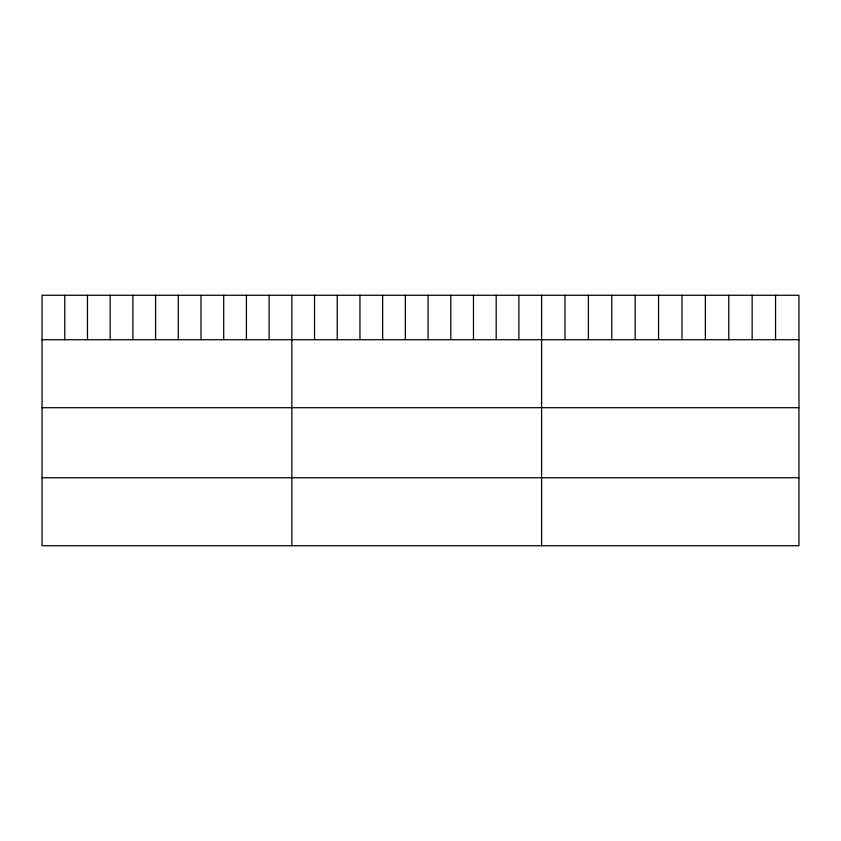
<?xml version="1.0" encoding="UTF-8"?>
<svg xmlns="http://www.w3.org/2000/svg" width="841" height="841" viewBox="0 0 841 841"><rect width="100%" height="100%" fill="white"/><g stroke="black" fill="none" stroke-linecap="round" stroke-linejoin="round"><path stroke-width="1.26" d="M798.95 339.722L798.95 545.735L42.05 545.735L42.05 295.265L798.95 295.265L798.95 339.722L42.05 339.722M42.05 407.706L798.95 407.706M42.05 477.751L798.95 477.751M775.56 295.265L775.56 339.722M752.159 295.265L752.159 339.722M728.769 295.265L728.769 339.722M705.368 295.265L705.368 339.722M681.977 295.265L681.977 339.722M658.577 295.265L658.577 339.722M635.186 295.265L635.186 339.722M611.785 295.265L611.785 339.722M588.395 295.265L588.395 339.722M564.994 295.265L564.994 339.722M541.604 295.265L541.604 545.735M518.897 295.265L518.897 339.722M496.19 295.265L496.19 339.722M473.483 295.265L473.483 339.722M450.776 295.265L450.776 339.722M428.069 295.265L428.069 339.722M405.362 295.265L405.362 339.722M382.655 295.265L382.655 339.722M359.948 295.265L359.948 339.722M337.241 295.265L337.241 339.722M314.534 295.265L314.534 339.722M291.827 295.265L291.827 545.735M269.12 295.265L269.12 339.722M246.413 295.265L246.413 339.722M223.706 295.265L223.706 339.722M200.999 295.265L200.999 339.722M178.292 295.265L178.292 339.722M155.585 295.265L155.585 339.722M132.878 295.265L132.878 339.722M110.171 295.265L110.171 339.722M87.464 295.265L87.464 339.722M64.757 295.265L64.757 339.722"/></g></svg>
